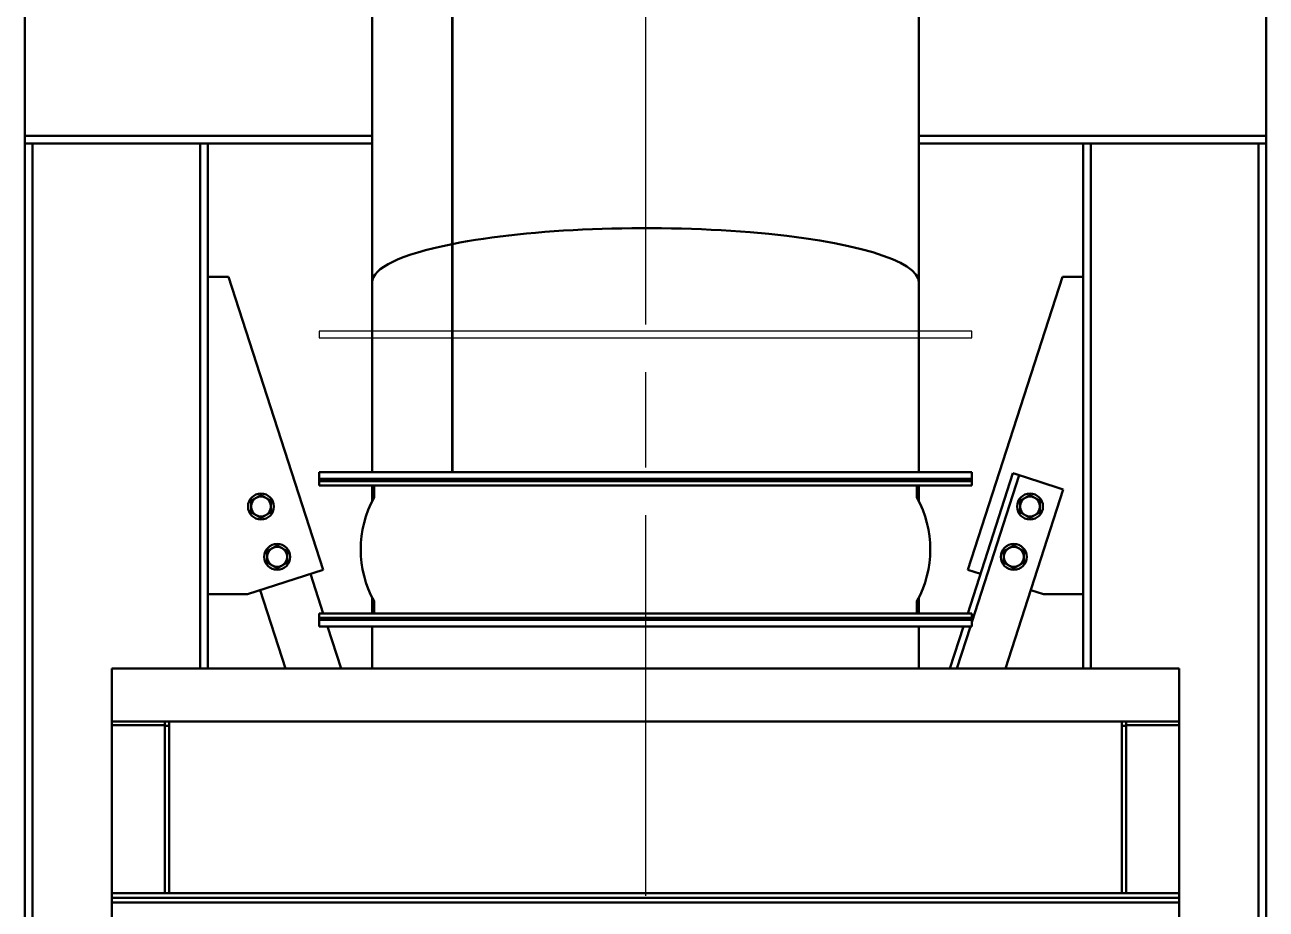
# Model space of a CAD drawing. Header units: inches. Extents: x 11 to 1621, y 11 to 1332.
# Drawn here: x 634.6 to 704.9, y 435.7 to 485.9 of the extents above; entities that cross this region are included whole.
import ezdxf

# ---------------------------------------------------------------- set-up
doc = ezdxf.new("R2010")
doc.units = ezdxf.units.IN
doc.header["$LTSCALE"] = 48
doc.header["$MEASUREMENT"] = 0
doc.linetypes.add('CHAIN', pattern=[0.7087, 0.4724, -0.0591, 0.1181, -0.0591])
for name, color, linetype, lineweight in [('Centerline (ANSI)', 7, 'Continuous', 25), ('Sketch Geometry (ANSI)', 7, 'Continuous', 25), ('Visible (ANSI)', 7, 'Continuous', 50)]:
    doc.layers.add(name, color=color, linetype=linetype, lineweight=lineweight)

msp = doc.modelspace()

# ---------------------------------------------------------------- linework, layer by layer
at = {"layer": 'Centerline (ANSI)', "linetype": 'CHAIN', "ltscale": 0.952448}
msp.add_line((669.752429, 620.072191), (669.752429, 289.018181), dxfattribs=at)
at = {"layer": 'Sketch Geometry (ANSI)'}
for p, q in [((688.252429, 468.49673), (651.252429, 468.49673)), ((651.252429, 468.49673), (651.252429, 468.12173)), ((651.252429, 468.12173), (688.252429, 468.12173)), ((688.252429, 468.12173), (688.252429, 468.49673)), ((688.252429, 460.49673), (651.252429, 460.49673)), ((651.252429, 460.49673), (651.252429, 460.12173)), ((688.252429, 460.12173), (688.252429, 460.49673)), ((651.252429, 460.12173), (688.252429, 460.12173))]:
    msp.add_line(p, q, dxfattribs=at)
at = {"layer": 'Visible (ANSI)'}
for p, q in [((658.782714, 473.432862), (658.782714, 494.548373)), ((658.801843, 494.559209), (658.801843, 473.436667)), ((634.564929, 480.19273), (634.564929, 488.44273)), ((704.939929, 488.44273), (704.939929, 480.19273)), ((654.252429, 488.345364), (654.252429, 471.254655)), ((685.252429, 488.345364), (685.252429, 471.254655)), ((634.564929, 479.56773), (634.564929, 480.19273)), ((704.939929, 480.19273), (704.939929, 479.56773)), ((634.564929, 479.13023), (634.564929, 479.56773)), ((654.252429, 479.56773), (634.564929, 479.56773)), ((704.939929, 479.56773), (685.252429, 479.56773)), ((704.939929, 479.56773), (704.939929, 479.13023)), ((654.252429, 479.13023), (634.564929, 479.13023)), ((634.564929, 479.13023), (635.002429, 479.13023)), ((634.564929, 401.836373), (634.564929, 479.13023)), ((635.002429, 401.757431), (635.002429, 479.13023)), ((644.502429, 479.13023), (644.939929, 479.13023)), ((644.502429, 449.371735), (644.502429, 479.13023)), ((644.939929, 449.371735), (644.939929, 479.13023)), ((704.939929, 479.13023), (685.252429, 479.13023)), ((694.564929, 479.13023), (695.002429, 479.13023)), ((694.564929, 449.371735), (694.564929, 479.13023)), ((695.002429, 449.371735), (695.002429, 479.13023)), ((704.502429, 479.13023), (704.939929, 479.13023)), ((704.502429, 401.757431), (704.502429, 479.13023)), ((704.939929, 401.836373), (704.939929, 479.13023)), ((658.782714, 473.432862), (658.801843, 473.429064)), ((658.782714, 460.49673), (658.782714, 473.432862)), ((658.801843, 473.429064), (658.782714, 473.432862)), ((658.801843, 473.436667), (658.801843, 460.49673)), ((646.113514, 471.580924), (644.939929, 471.580924)), ((651.476418, 454.962967), (646.113514, 471.580924)), ((693.391345, 471.580924), (688.028441, 454.962967)), ((694.564929, 471.580924), (693.391345, 471.580924)), ((654.252429, 460.49673), (654.252429, 471.254655)), ((685.252429, 460.49673), (685.252429, 471.254655)), ((688.252429, 460.49673), (651.252429, 460.49673)), ((651.252429, 460.49673), (651.252429, 460.12173)), ((688.020631, 452.49673), (690.584917, 460.44265)), ((688.252429, 460.49673), (688.252429, 460.12173)), ((688.252429, 451.993982), (690.941794, 460.32748)), ((690.584917, 460.44265), (690.703876, 460.40426)), ((690.703876, 460.40426), (690.941794, 460.32748)), ((691.29867, 460.21231), (690.941794, 460.32748)), ((651.252429, 460.12173), (688.252429, 460.12173)), ((651.252429, 460.12173), (688.252429, 460.12173)), ((651.252429, 460.12173), (651.252429, 459.99673)), ((651.252429, 459.99673), (688.252429, 459.99673)), ((651.252429, 459.99673), (688.252429, 459.99673)), ((651.252429, 459.99673), (651.252429, 459.74673)), ((651.252429, 459.74673), (688.252429, 459.74673)), ((654.252429, 458.851771), (654.252429, 459.74673)), ((654.377429, 459.74673), (654.377429, 459.12173)), ((685.127429, 459.74673), (685.127429, 459.12173)), ((685.252429, 458.851771), (685.252429, 459.74673)), ((688.252429, 460.12173), (688.252429, 459.99673)), ((688.252429, 459.99673), (688.252429, 459.74673)), ((691.29867, 460.21231), (693.202012, 459.598068)), ((693.202012, 459.598068), (693.439929, 459.521288)), ((690.164492, 449.371735), (693.439929, 459.521288)), ((647.1939, 453.580924), (651.476418, 454.962967)), ((650.762665, 454.732627), (651.484228, 452.49673)), ((688.028441, 454.962967), (688.742194, 454.732627)), ((644.939929, 453.580924), (647.1939, 453.580924)), ((647.907653, 453.811265), (649.340367, 449.371735)), ((654.252429, 452.49673), (654.252429, 453.391689)), ((685.252429, 452.49673), (685.252429, 453.391689)), ((691.597205, 453.811265), (692.310958, 453.580924)), ((692.310958, 453.580924), (694.564929, 453.580924)), ((654.377429, 453.12173), (654.377429, 452.49673)), ((685.127429, 453.12173), (685.127429, 452.49673)), ((651.252429, 452.49673), (688.252429, 452.49673)), ((651.252429, 452.49673), (651.252429, 452.24673)), ((651.252429, 452.24673), (688.252429, 452.24673)), ((651.252429, 452.24673), (651.252429, 452.12173)), ((651.252429, 452.24673), (688.252429, 452.24673)), ((651.252429, 452.121735), (688.252429, 452.121735)), ((651.252429, 452.121735), (651.252429, 451.746735)), ((651.252429, 452.12173), (688.252429, 452.12173)), ((688.252429, 452.49673), (688.252429, 452.24673)), ((688.252429, 452.24673), (688.252429, 452.12173)), ((688.252429, 452.121735), (688.252429, 451.746735)), ((651.252429, 451.746735), (688.252429, 451.746735)), ((651.726264, 451.746735), (652.492718, 449.371735)), ((654.252429, 449.371735), (654.252429, 451.746735)), ((685.252429, 449.371735), (685.252429, 451.746735)), ((687.01214, 449.371735), (687.778594, 451.746735)), ((687.406184, 449.371735), (688.172638, 451.746735)), ((639.502429, 449.371735), (700.002429, 449.371735)), ((639.502429, 449.371735), (639.502429, 446.371735)), ((700.002429, 446.371735), (700.002429, 449.371735)), ((639.502429, 446.371735), (642.752429, 446.371735)), ((639.502429, 446.371735), (639.502429, 446.157259)), ((642.502429, 446.157259), (642.502429, 446.371735)), ((642.752429, 446.371735), (642.752429, 446.225288)), ((642.752429, 446.371735), (696.752429, 446.371735)), ((642.752429, 436.632589), (642.752429, 446.225288)), ((696.752429, 446.371735), (696.752429, 446.225288)), ((696.752429, 446.371735), (700.002429, 446.371735)), ((696.752429, 436.632589), (696.752429, 446.225288)), ((697.002429, 446.371735), (697.002429, 446.157259)), ((700.002429, 446.157259), (700.002429, 446.371735)), ((639.502429, 446.157259), (642.502429, 446.157259)), ((639.502429, 446.157259), (639.502429, 436.632589)), ((642.502429, 446.121735), (642.502429, 446.157259)), ((642.752429, 446.121735), (642.502429, 446.121735)), ((642.502429, 436.632589), (642.502429, 446.121735)), ((696.752429, 446.121735), (697.002429, 446.121735)), ((697.002429, 446.157259), (700.002429, 446.157259)), ((697.002429, 446.157259), (697.002429, 446.121735)), ((697.002429, 446.121735), (697.002429, 436.632589)), ((700.002429, 436.632589), (700.002429, 446.157259)), ((639.502429, 436.632589), (639.502429, 436.367424)), ((700.002429, 436.632589), (639.502429, 436.632589)), ((700.002429, 436.367424), (639.502429, 436.367424)), ((639.502429, 436.367424), (639.502429, 436.102259)), ((700.002429, 436.367424), (639.502429, 436.367424)), ((700.002429, 436.632589), (700.002429, 436.367424)), ((700.002429, 436.367424), (700.002429, 436.102259)), ((639.502429, 416.656822), (639.502429, 436.102259)), ((700.002429, 436.102259), (639.502429, 436.102259)), ((700.002429, 436.102259), (700.002429, 416.656822))]:
    msp.add_line(p, q, dxfattribs=at)
for centre in [(647.953116, 458.554463), (691.551742, 458.554463), (648.874478, 455.699451), (690.63038, 455.699451)]:
    msp.add_circle(centre, 0.734, dxfattribs=at)
for centre, radius, start, end in [((647.953116, 458.554463), 0.5625, 120, 180), ((647.953116, 458.554463), 0.5625, 60, 120), ((647.953116, 458.554463), 0.5625, 0, 60), ((659.735357, 456.12173), 6.125, 151.31459799, 208.68540201), ((654.252429, 459.12173), 0.125, 331.31459799, 0), ((685.252429, 459.12173), 0.125, 180, 208.68540201), ((679.769501, 456.12173), 6.125, 331.31459799, 28.68540201), ((691.551742, 458.554463), 0.5625, 120, 180), ((691.551742, 458.554463), 0.5625, 60, 120), ((691.551742, 458.554463), 0.5625, 0, 60), ((647.953116, 458.554463), 0.5625, 180, 240), ((647.953116, 458.554463), 0.5625, 300, 0), ((691.551742, 458.554463), 0.5625, 180, 240), ((691.551742, 458.554463), 0.5625, 300, 0), ((647.953116, 458.554463), 0.5625, 240, 300), ((691.551742, 458.554463), 0.5625, 240, 300), ((648.874478, 455.699451), 0.5625, 120, 180), ((648.874478, 455.699451), 0.5625, 60, 120), ((648.874478, 455.699451), 0.5625, 0, 60), ((690.63038, 455.699451), 0.5625, 120, 180), ((690.63038, 455.699451), 0.5625, 60, 120), ((690.63038, 455.699451), 0.5625, 0, 60), ((648.874478, 455.699451), 0.5625, 180, 240), ((648.874478, 455.699451), 0.5625, 300, 0), ((690.63038, 455.699451), 0.5625, 180, 240), ((690.63038, 455.699451), 0.5625, 300, 0), ((648.874478, 455.699451), 0.5625, 240, 300), ((690.63038, 455.699451), 0.5625, 240, 300), ((654.252429, 453.12173), 0.125, 0, 28.68540201), ((685.252429, 453.12173), 0.125, 151.31459799, 180)]:
    msp.add_arc(centre, radius, start, end, dxfattribs=at)
for major_axis, start_param, end_param in [((-15.5, 0), 3.141592654, 5.496914479), ((15.5, 0), 0, 2.355321826), ((-15.5, 0), 5.498659808, 6.283185307), ((15.5, 0), 2.357067155, 3.141592654)]:
    msp.add_ellipse((669.752429, 471.254655), major_axis=major_axis, ratio=0.198912367, start_param=start_param, end_param=end_param, dxfattribs=at)
for points in [[(647.390616, 458.879223), (647.541338, 458.966242), (647.671866, 459.041602)], [(647.390616, 458.554463), (647.390616, 458.705185), (647.390616, 458.879223)], [(647.671866, 459.041602), (647.802395, 459.116963), (647.953116, 459.203982)], [(647.953116, 459.203982), (648.103838, 459.116963), (648.234366, 459.041602)], [(648.234366, 459.041602), (648.364895, 458.966242), (648.515616, 458.879223)], [(648.515616, 458.879223), (648.515616, 458.705185), (648.515616, 458.554463)], [(690.989242, 458.879223), (691.139964, 458.966242), (691.270492, 459.041602)], [(690.989242, 458.554463), (690.989242, 458.705185), (690.989242, 458.879223)], [(691.270492, 459.041602), (691.401021, 459.116963), (691.551742, 459.203982)], [(691.551742, 459.203982), (691.702464, 459.116963), (691.832992, 459.041602)], [(691.832992, 459.041602), (691.963521, 458.966242), (692.114242, 458.879223)], [(692.114242, 458.879223), (692.114242, 458.705185), (692.114242, 458.554463)], [(647.390616, 458.229704), (647.390616, 458.403742), (647.390616, 458.554463)], [(647.671866, 458.067324), (647.541338, 458.142685), (647.390616, 458.229704)], [(648.515616, 458.229704), (648.364895, 458.142685), (648.234366, 458.067324)], [(648.515616, 458.554463), (648.515616, 458.403742), (648.515616, 458.229704)], [(690.989242, 458.229704), (690.989242, 458.403742), (690.989242, 458.554463)], [(691.270492, 458.067324), (691.139964, 458.142685), (690.989242, 458.229704)], [(692.114242, 458.229704), (691.963521, 458.142685), (691.832992, 458.067324)], [(692.114242, 458.554463), (692.114242, 458.403742), (692.114242, 458.229704)], [(647.953116, 457.904944), (647.802395, 457.991963), (647.671866, 458.067324)], [(648.234366, 458.067324), (648.103838, 457.991963), (647.953116, 457.904944)], [(691.551742, 457.904944), (691.401021, 457.991963), (691.270492, 458.067324)], [(691.832992, 458.067324), (691.702464, 457.991963), (691.551742, 457.904944)], [(648.311978, 456.024211), (648.462699, 456.11123), (648.593228, 456.186591)], [(648.593228, 456.186591), (648.723757, 456.261951), (648.874478, 456.34897)], [(648.874478, 456.34897), (649.025199, 456.261951), (649.155728, 456.186591)], [(649.155728, 456.186591), (649.286257, 456.11123), (649.436978, 456.024211)], [(690.06788, 456.024211), (690.218602, 456.11123), (690.34913, 456.186591)], [(690.34913, 456.186591), (690.479659, 456.261951), (690.63038, 456.34897)], [(690.63038, 456.34897), (690.781102, 456.261951), (690.91163, 456.186591)], [(690.91163, 456.186591), (691.042159, 456.11123), (691.19288, 456.024211)], [(648.311978, 455.699451), (648.311978, 455.850173), (648.311978, 456.024211)], [(648.311978, 455.374692), (648.311978, 455.54873), (648.311978, 455.699451)], [(648.593228, 455.212312), (648.462699, 455.287673), (648.311978, 455.374692)], [(649.436978, 455.374692), (649.286257, 455.287673), (649.155728, 455.212312)], [(649.436978, 456.024211), (649.436978, 455.850173), (649.436978, 455.699451)], [(649.436978, 455.699451), (649.436978, 455.54873), (649.436978, 455.374692)], [(690.06788, 455.699451), (690.06788, 455.850173), (690.06788, 456.024211)], [(690.06788, 455.374692), (690.06788, 455.54873), (690.06788, 455.699451)], [(690.34913, 455.212312), (690.218602, 455.287673), (690.06788, 455.374692)], [(691.19288, 455.374692), (691.042159, 455.287673), (690.91163, 455.212312)], [(691.19288, 456.024211), (691.19288, 455.850173), (691.19288, 455.699451)], [(691.19288, 455.699451), (691.19288, 455.54873), (691.19288, 455.374692)], [(648.874478, 455.049932), (648.723757, 455.136951), (648.593228, 455.212312)], [(649.155728, 455.212312), (649.025199, 455.136951), (648.874478, 455.049932)], [(690.63038, 455.049932), (690.479659, 455.136951), (690.34913, 455.212312)], [(690.91163, 455.212312), (690.781102, 455.136951), (690.63038, 455.049932)]]:
    msp.add_rational_spline(points, [1, 1.0379548493, 1], degree=2, dxfattribs=at)

doc.saveas('drawing.dxf')
